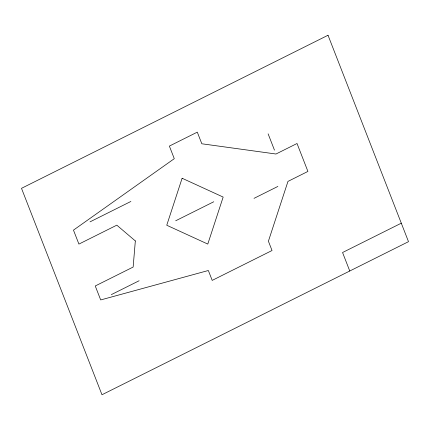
<?xml version="1.0" encoding="UTF-8"?>
<svg xmlns="http://www.w3.org/2000/svg" width="430" height="430" viewBox="0 0 430 430"><rect width="100%" height="100%" fill="white"/><g stroke="black" fill="none" stroke-linecap="round" stroke-linejoin="round"><path stroke-width="0.64" d="M90.031 221.858L130.892 201.45M175.693 220.778L213.775 201.761M254.017 198.348L277.871 186.432M111.311 294.636L139.116 280.752M401.292 223.181L342.56 252.517L349.762 271.002M268.116 133.838L274.469 150.145M135.337 240.934L133.144 267.057L95.25 285.977L100.695 299.941L208.351 270.502L212.205 280.392L272.039 250.513L268.406 241.203L287.976 181.39L307.918 171.425L297.028 143.502L275.979 154.015L201.831 143.781L197.295 132.144L169.372 146.087L174.284 158.681L73.471 230.125L78.916 244.089L116.809 225.164L135.337 240.934M182.121 178.251L166.749 225.245L207.787 244.073L223.159 197.074L182.121 178.251M328.02 35.249L21.5 188.335L101.98 394.751L408.5 241.665L328.02 35.249"/></g></svg>
